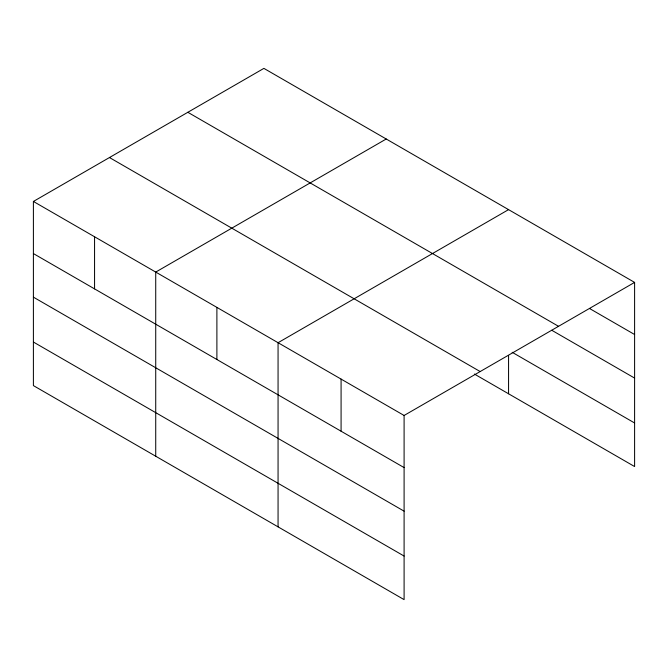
<?xml version="1.0" encoding="UTF-8"?>
<svg xmlns="http://www.w3.org/2000/svg" width="668" height="668" viewBox="0 0 668 668"><rect width="100%" height="100%" fill="white"/><g stroke="black" fill="none" stroke-linecap="round" stroke-linejoin="round"><path stroke-width="1" d="M404.098 511.162L404.098 415.471L33.4 201.452L33.4 385.603L404.098 599.622L404.098 511.162L33.4 297.143M474.38 374.047L634.6 466.548L634.6 282.397L263.902 68.378L33.4 201.452M386.229 139.002L155.727 272.085L155.727 456.227M508.565 209.627L278.063 342.709L278.063 526.86M404.098 415.471L634.6 282.397M589.585 308.524L634.6 334.518M187.833 112.291L558.531 326.31M551.776 330.268L634.6 378.088M512.164 352.286L634.6 422.978M109.468 157.539L480.167 371.558M33.4 253.573L404.098 467.592M33.4 342.033L404.098 556.052M508.565 355.393L508.565 393.778M341.081 379.09L341.081 431.211M216.891 307.397L216.891 359.518M94.564 236.764L94.564 288.885"/></g></svg>
